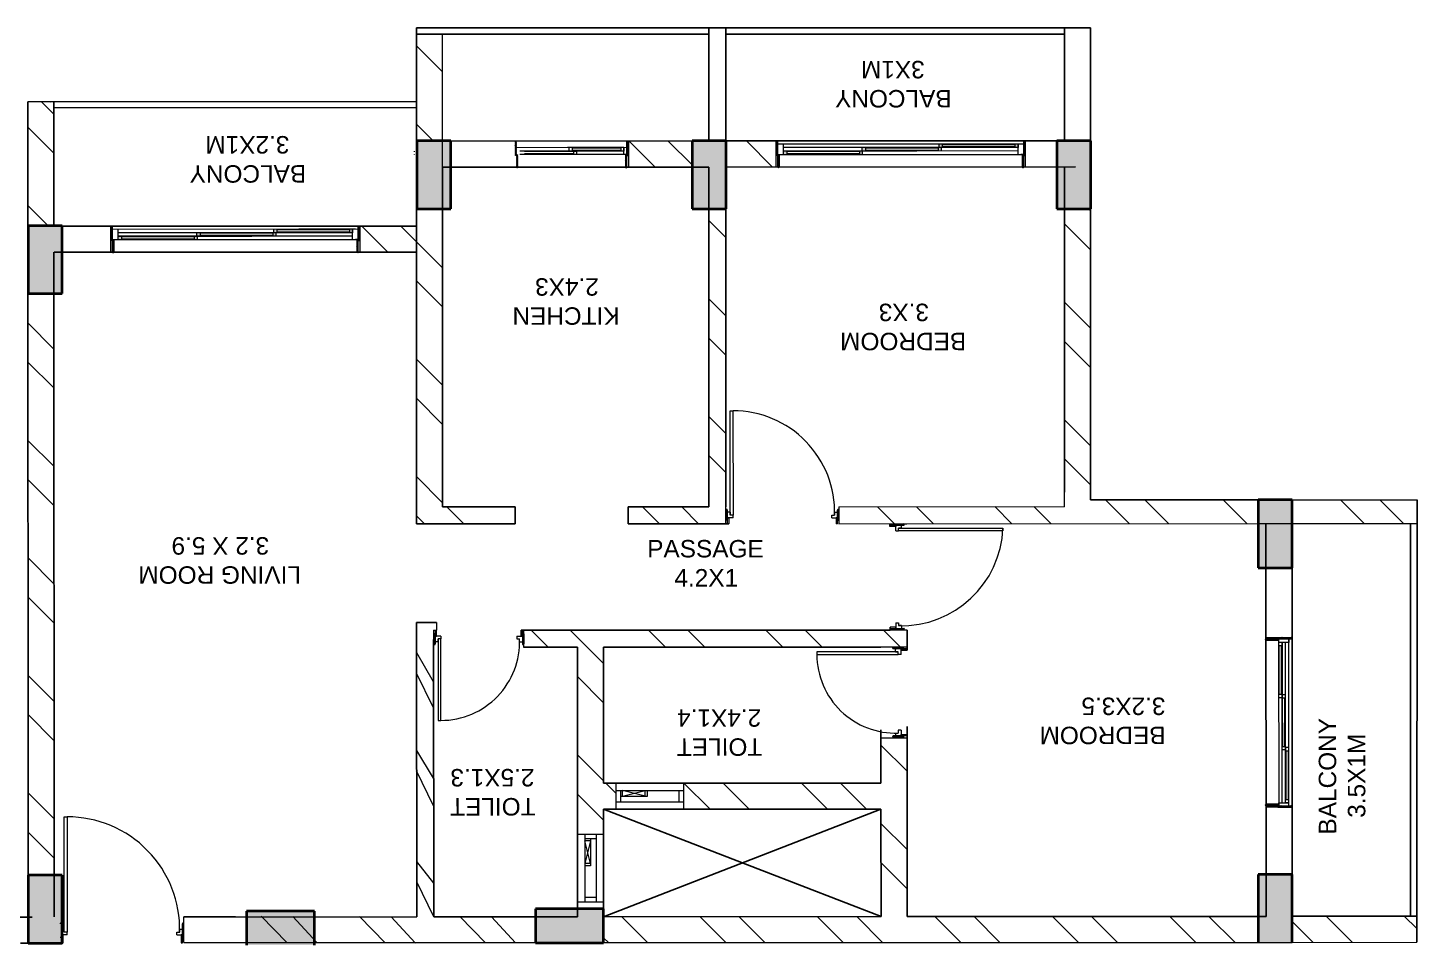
# Model space of a CAD drawing. Header units: metres. Extents: x 29392 to 32022, y 3934 to 33962.
# Drawn here: x 29455.12 to 29467.39, y 4136.68 to 4144.76 of the extents above; entities that cross this region are included whole.
import ezdxf

# ---------------------------------------------------------------- set-up
doc = ezdxf.new("R2010")
doc.units = ezdxf.units.M
doc.linetypes.add('DASHED2', pattern=[9.525, 6.35, -3.175])
doc.linetypes.add('HIDDEN2', pattern=[4.7625, 3.175, -1.5875])
for name, color, linetype, lineweight in [('COLUMN', 7, 'Continuous', 40), ('DOOR', 7, 'Continuous', 20), ('finiture', 7, 'Continuous', 20), ('text', 7, 'Continuous', 5)]:
    doc.layers.add(name, color=color, linetype=linetype, lineweight=lineweight)
doc.styles.add('Annotative', font='arial.ttf')

msp = doc.modelspace()

# ---------------------------------------------------------------- hatches: boundary and pattern name
h = msp.add_hatch()
h.set_pattern_fill('ANSI31', color=256, scale=0.002, angle=179.9774)
h.set_pattern_definition([(224.9774053, (29629.640883, 4261.388717), (0.00448835702, -0.0044918984), [])])
h.paths.add_polyline_path([(29459.492, 4139.318, 1), (29459.504, 4139.318), (29459.504, 4139.409), (29459.492, 4139.409)])
h.paths.add_polyline_path([(29459.48, 4139.387), (29459.492, 4139.387), (29459.492, 4139.409), (29459.492, 4139.439), (29459.48, 4139.439)])
h.paths.add_polyline_path([(29458.711, 4139.318, 1), (29458.723, 4139.318), (29458.723, 4139.409), (29458.711, 4139.409)])
h.paths.add_polyline_path([(29458.723, 4139.387), (29458.735, 4139.387), (29458.735, 4139.439), (29458.723, 4139.439)])
h = msp.add_hatch()
h.set_pattern_fill('ANSI31', color=256, scale=0.002, angle=89.9774)
h.set_pattern_definition([(134.9774053, (29499.963196, 3981.717169), (-0.0044918984, -0.00448835702), [])])
h.paths.add_polyline_path([(29462.767, 4138.506, 1), (29462.767, 4138.494), (29462.858, 4138.494), (29462.858, 4138.506)])
h.paths.add_polyline_path([(29462.836, 4138.518), (29462.836, 4138.506), (29462.858, 4138.506), (29462.888, 4138.506), (29462.888, 4138.518)])
h.paths.add_polyline_path([(29462.767, 4139.287, 1), (29462.767, 4139.275), (29462.858, 4139.275), (29462.858, 4139.287)])
h.paths.add_polyline_path([(29462.836, 4139.275), (29462.836, 4139.263), (29462.888, 4139.263), (29462.888, 4139.275)])
at = {"layer": 'COLUMN'}
h = msp.add_hatch(color=256, dxfattribs=at)
h.dxf.hatch_style = 1
h.paths.add_polyline_path([(29458.56, 4143.162), (29458.86, 4143.162), (29458.86, 4143.762), (29458.56, 4143.762)])
h = msp.add_hatch(color=256, dxfattribs=at)
h.dxf.hatch_style = 1
h.paths.add_polyline_path([(29460.99, 4143.162), (29461.29, 4143.162), (29461.29, 4143.762), (29460.99, 4143.762)])
h = msp.add_hatch(color=256, dxfattribs=at)
h.dxf.hatch_style = 1
h.paths.add_polyline_path([(29464.211, 4143.161), (29464.511, 4143.161), (29464.511, 4143.761), (29464.211, 4143.761)])
h = msp.add_hatch(color=256, dxfattribs=at)
h.dxf.hatch_style = 1
h.paths.add_polyline_path([(29455.128, 4142.412), (29455.428, 4142.412), (29455.428, 4143.012), (29455.128, 4143.012)])
h = msp.add_hatch(color=256, dxfattribs=at)
h.dxf.hatch_style = 1
h.paths.add_polyline_path([(29465.989, 4139.99), (29466.289, 4139.99), (29466.289, 4140.59), (29465.989, 4140.59)])
h = msp.add_hatch(color=256, dxfattribs=at)
h.dxf.hatch_style = 1
h.paths.add_polyline_path([(29455.128, 4136.677), (29455.428, 4136.677), (29455.428, 4137.277), (29455.128, 4137.277)])
h = msp.add_hatch(color=256, dxfattribs=at)
h.dxf.hatch_style = 1
h.paths.add_polyline_path([(29465.989, 4136.682), (29466.289, 4136.682), (29466.289, 4137.282), (29465.989, 4137.282)])
h = msp.add_hatch(color=256, dxfattribs=at)
h.dxf.hatch_style = 1
h.paths.add_polyline_path([(29457.056, 4136.659), (29457.056, 4136.959), (29457.656, 4136.959), (29457.656, 4136.659)])
h = msp.add_hatch(color=256, dxfattribs=at)
h.dxf.hatch_style = 1
h.paths.add_polyline_path([(29460.209, 4136.679), (29460.209, 4136.979), (29459.609, 4136.979), (29459.609, 4136.679)])
at = {"layer": 'DOOR'}
h = msp.add_hatch(dxfattribs=at)
h.set_pattern_fill('ANSI31', color=256, scale=0.001, angle=-0.0226)
h.set_pattern_definition([(44.9774053, (29271.102525, 4111.1349885), (-0.00224417851, 0.0022459492), [])])
h.paths.add_polyline_path([(29460.414, 4143.752, -1), (29460.426, 4143.752), (29460.426, 4143.632), (29460.414, 4143.632)])
h.paths.add_polyline_path([(29460.402, 4143.641), (29460.414, 4143.641), (29460.414, 4143.53, -1), (29460.402, 4143.53)])
h.paths.add_polyline_path([(29459.428, 4143.752, -1), (29459.44, 4143.752), (29459.44, 4143.631), (29459.428, 4143.631)])
h.paths.add_polyline_path([(29459.44, 4143.64), (29459.452, 4143.64), (29459.452, 4143.529, -1), (29459.44, 4143.529)])
h = msp.add_hatch(dxfattribs=at)
h.set_pattern_fill('ANSI31', color=256, scale=0.001, angle=-0.0226)
h.set_pattern_definition([(44.9774053, (29254.4009252, 4111.1715748), (-0.00224417851, 0.0022459492), [])])
h.paths.add_polyline_path([(29463.918, 4143.754, -1), (29463.93, 4143.754), (29463.93, 4143.633), (29463.918, 4143.633)])
h.paths.add_polyline_path([(29463.906, 4143.642), (29463.918, 4143.642), (29463.918, 4143.531, -1), (29463.906, 4143.531)])
h.paths.add_polyline_path([(29461.734, 4143.753, -1), (29461.746, 4143.753), (29461.746, 4143.632), (29461.734, 4143.632)])
h.paths.add_polyline_path([(29461.746, 4143.641), (29461.758, 4143.641), (29461.758, 4143.53, -1), (29461.746, 4143.53)])
h = msp.add_hatch(color=256, dxfattribs=at)
h.dxf.hatch_style = 1
h.paths.add_polyline_path([(29461.796, 4143.671), (29461.836, 4143.671), (29461.836, 4143.666), (29461.827, 4143.666), (29461.827, 4143.646), (29461.836, 4143.646), (29461.836, 4143.641), (29461.796, 4143.641)])
h.paths.add_polyline_path([(29462.469, 4143.667), (29462.456, 4143.667), (29462.456, 4143.672), (29462.496, 4143.672), (29462.496, 4143.642), (29462.456, 4143.642), (29462.456, 4143.647), (29462.469, 4143.647)])
h.paths.add_polyline_path([(29462.49, 4143.702), (29462.53, 4143.702), (29462.53, 4143.697), (29462.521, 4143.697), (29462.521, 4143.677), (29462.53, 4143.677), (29462.53, 4143.672), (29462.49, 4143.672)])
h.paths.add_polyline_path([(29463.163, 4143.697), (29463.15, 4143.697), (29463.15, 4143.702), (29463.19, 4143.702), (29463.19, 4143.672), (29463.15, 4143.672), (29463.15, 4143.677), (29463.163, 4143.677)])
h.paths.add_polyline_path([(29463.168, 4143.732), (29463.208, 4143.732), (29463.208, 4143.727), (29463.199, 4143.727), (29463.199, 4143.707), (29463.208, 4143.707), (29463.208, 4143.702), (29463.168, 4143.702)])
h.paths.add_polyline_path([(29463.841, 4143.727), (29463.828, 4143.727), (29463.828, 4143.732), (29463.868, 4143.732), (29463.868, 4143.702), (29463.828, 4143.702), (29463.828, 4143.707), (29463.841, 4143.707)])
h = msp.add_hatch(dxfattribs=at)
h.set_pattern_fill('ANSI31', color=256, scale=0.001, angle=-0.0226)
h.set_pattern_definition([(44.9774053, (29260.275629, 4108.4792582), (-0.00224417851, 0.0022459492), [])])
h.paths.add_polyline_path([(29458.043, 4143.001, -1), (29458.055, 4143.001), (29458.055, 4142.881), (29458.043, 4142.881)])
h.paths.add_polyline_path([(29458.031, 4142.89), (29458.043, 4142.89), (29458.043, 4142.779, -1), (29458.031, 4142.779)])
h.paths.add_polyline_path([(29455.86, 4143, -1), (29455.872, 4143), (29455.872, 4142.88), (29455.86, 4142.88)])
h.paths.add_polyline_path([(29455.872, 4142.889), (29455.884, 4142.889), (29455.884, 4142.778, -1), (29455.872, 4142.778)])
h = msp.add_hatch(color=256, dxfattribs=at)
h.dxf.hatch_style = 1
h.paths.add_polyline_path([(29455.922, 4142.919), (29455.962, 4142.919), (29455.962, 4142.914), (29455.953, 4142.914), (29455.953, 4142.894), (29455.962, 4142.894), (29455.962, 4142.889), (29455.922, 4142.889)])
h.paths.add_polyline_path([(29456.594, 4142.914), (29456.582, 4142.914), (29456.582, 4142.919), (29456.622, 4142.919), (29456.622, 4142.889), (29456.582, 4142.889), (29456.582, 4142.894), (29456.594, 4142.894)])
h.paths.add_polyline_path([(29456.615, 4142.949), (29456.655, 4142.949), (29456.655, 4142.944), (29456.646, 4142.944), (29456.646, 4142.924), (29456.655, 4142.924), (29456.655, 4142.919), (29456.615, 4142.919)])
h.paths.add_polyline_path([(29457.288, 4142.945), (29457.275, 4142.945), (29457.275, 4142.95), (29457.315, 4142.95), (29457.315, 4142.92), (29457.275, 4142.92), (29457.275, 4142.925), (29457.288, 4142.925)])
h.paths.add_polyline_path([(29457.293, 4142.98), (29457.333, 4142.98), (29457.333, 4142.975), (29457.324, 4142.975), (29457.324, 4142.955), (29457.333, 4142.955), (29457.333, 4142.95), (29457.293, 4142.95)])
h.paths.add_polyline_path([(29457.966, 4142.975), (29457.953, 4142.975), (29457.953, 4142.98), (29457.993, 4142.98), (29457.993, 4142.95), (29457.953, 4142.95), (29457.953, 4142.955), (29457.966, 4142.955)])
h = msp.add_hatch(dxfattribs=at)
h.set_pattern_fill('ANSI31', color=256, scale=0.001, angle=-90.0226)
h.set_pattern_definition([(314.9774053, (29421.447124, 4345.9830735), (0.0022459492, 0.00224417851), [])])
h.paths.add_polyline_path([(29466.281, 4137.89, -1), (29466.281, 4137.878), (29466.161, 4137.878), (29466.161, 4137.89)])
h.paths.add_polyline_path([(29466.17, 4137.902), (29466.17, 4137.89), (29466.058, 4137.89, -1), (29466.058, 4137.902)])
h.paths.add_polyline_path([(29466.281, 4139.374, -1), (29466.281, 4139.362), (29466.16, 4139.362), (29466.16, 4139.374)])
h.paths.add_polyline_path([(29466.169, 4139.362), (29466.169, 4139.35), (29466.058, 4139.35, -1), (29466.058, 4139.362)])
at = {"layer": 'text'}
h = msp.add_hatch(dxfattribs=at)
h.set_pattern_fill('ANSI32', color=256, scale=0.077, angle=-90)
h.set_pattern_definition([(315, (25722.7268, 33379.7808), (0.518609791, 0.518609791), []), (315, (25722.7268, 33379.435), (0.518609791, 0.518609791), [])])
h.paths.add_polyline_path([(29455.126, 4142.412), (29455.128, 4137.277), (29455.358, 4137.277), (29455.356, 4142.412)])
h.paths.add_polyline_path([(29462.287, 4140.53), (29462.287, 4140.38), (29465.989, 4140.381), (29465.989, 4140.59), (29464.509, 4140.59), (29464.508, 4143.161), (29464.278, 4143.161), (29464.279, 4140.66), (29464.279, 4140.531)])
h.paths.add_polyline_path([(29461.137, 4143.162), (29461.137, 4140.53), (29460.427, 4140.529), (29460.427, 4140.379), (29461.287, 4140.38), (29461.287, 4140.53), (29461.287, 4143.162)])
h.paths.add_polyline_path([(29460.428, 4143.759), (29460.428, 4143.529), (29460.99, 4143.53), (29460.99, 4143.76)])
h.paths.add_polyline_path([(29461.29, 4143.76), (29461.29, 4143.53), (29461.732, 4143.53), (29461.732, 4143.76)])
h.paths.add_polyline_path([(29458.557, 4143.162), (29458.557, 4140.379), (29459.427, 4140.379), (29459.427, 4140.529), (29458.788, 4140.529), (29458.787, 4143.162)])
h.paths.add_polyline_path([(29458.057, 4143.008), (29458.057, 4142.778), (29458.557, 4142.779), (29458.557, 4143.009)])
h.paths.add_polyline_path([(29466.289, 4140.59), (29466.289, 4140.381), (29467.392, 4140.381), (29467.393, 4140.59)])
h.paths.add_polyline_path([(29466.289, 4136.915), (29466.289, 4136.682), (29467.389, 4136.685), (29467.389, 4136.915)])
h.paths.add_polyline_path([(29462.889, 4136.91), (29462.888, 4138.49), (29462.658, 4138.49), (29462.658, 4138.09), (29460.917, 4138.089), (29460.917, 4137.859), (29462.658, 4137.86), (29462.659, 4136.91), (29460.209, 4136.909), (29460.209, 4136.679), (29465.989, 4136.681), (29465.989, 4136.911)])
h.paths.add_polyline_path([(29459.508, 4139.439), (29459.508, 4139.289), (29459.978, 4139.289), (29459.978, 4137.639), (29460.208, 4137.639), (29460.208, 4137.859), (29460.317, 4137.859), (29460.317, 4138.089), (29460.208, 4138.089), (29460.208, 4139.289), (29462.658, 4139.29), (29462.888, 4139.29), (29462.888, 4139.44), (29462.738, 4139.44)])
h.paths.add_polyline_path([(29455.126, 4144.107), (29455.126, 4143.012), (29455.356, 4143.012), (29455.356, 4144.107), (29455.326, 4144.107)])
h.paths.add_polyline_path([(29458.557, 4144.702), (29458.557, 4143.762), (29458.787, 4143.762), (29458.787, 4144.702)])

# ---------------------------------------------------------------- linework, layer by layer
for p, q in [((29464.507, 4144.76), (29458.557, 4144.759)), ((29458.557, 4140.379), (29458.557, 4144.759)), ((29458.557, 4144.702), (29461.137, 4144.703)), ((29461.137, 4144.76), (29461.137, 4143.76)), ((29461.287, 4144.76), (29461.287, 4143.76)), ((29464.277, 4144.703), (29461.287, 4144.702)), ((29464.278, 4143.76), (29464.277, 4144.76)), ((29464.509, 4140.59), (29464.507, 4144.76)), ((29455.126, 4144.107), (29458.557, 4144.109)), ((29455.129, 4136.677), (29455.126, 4144.107)), ((29455.326, 4144.107), (29458.557, 4144.109)), ((29455.356, 4143.007), (29455.356, 4144.107)), ((29455.356, 4144.053), (29458.562, 4144.055)), ((29458.787, 4143.759), (29461.137, 4143.76)), ((29464.377, 4143.761), (29461.287, 4143.76)), ((29458.787, 4143.529), (29461.137, 4143.53)), ((29458.788, 4140.529), (29458.787, 4143.529)), ((29461.137, 4143.53), (29461.137, 4140.53)), ((29464.377, 4143.531), (29461.287, 4143.53)), ((29461.287, 4143.53), (29461.287, 4140.53)), ((29464.279, 4140.66), (29464.278, 4143.53)), ((29455.357, 4143.007), (29458.557, 4143.009)), ((29455.359, 4136.907), (29455.356, 4142.777)), ((29455.357, 4142.777), (29458.557, 4142.779)), ((29459.427, 4140.529), (29458.787, 4140.529)), ((29459.427, 4140.529), (29459.427, 4140.379)), ((29461.137, 4140.53), (29460.427, 4140.529)), ((29460.427, 4140.529), (29460.427, 4140.379)), ((29460.427, 4140.529), (29460.427, 4140.379)), ((29466.289, 4140.59), (29464.509, 4140.59)), ((29466.289, 4136.682), (29466.289, 4140.59)), ((29467.389, 4136.685), (29467.393, 4140.59)), ((29458.557, 4140.379), (29459.427, 4140.379)), ((29460.427, 4140.379), (29461.314, 4140.38)), ((29462.737, 4140.38), (29462.737, 4140.354)), ((29466.059, 4136.912), (29466.057, 4140.382)), ((29467.332, 4136.915), (29467.332, 4140.381)), ((29458.735, 4139.509), (29458.558, 4139.509)), ((29458.559, 4136.909), (29458.558, 4139.509)), ((29462.738, 4139.44), (29459.48, 4139.439)), ((29462.738, 4139.467), (29462.738, 4139.44)), ((29462.888, 4139.44), (29462.888, 4139.263)), ((29458.709, 4136.909), (29458.708, 4139.359)), ((29459.978, 4139.289), (29459.504, 4139.289)), ((29459.978, 4139.289), (29459.979, 4136.909)), ((29462.658, 4139.29), (29460.208, 4139.289)), ((29460.208, 4139.289), (29460.208, 4138.089)), ((29462.888, 4139.263), (29462.888, 4139.29)), ((29462.658, 4138.56), (29462.658, 4138.09)), ((29462.888, 4138.588), (29462.889, 4136.91)), ((29460.208, 4138.089), (29462.658, 4138.09)), ((29460.208, 4137.859), (29462.658, 4137.86)), ((29460.208, 4137.859), (29460.209, 4136.909)), ((29460.208, 4137.859), (29462.659, 4136.91)), ((29462.658, 4137.86), (29460.209, 4136.909)), ((29462.658, 4137.86), (29462.659, 4136.91)), ((29455.023, 4136.906), (29455.165, 4136.906)), ((29456.96, 4136.908), (29456.503, 4136.908)), ((29459.979, 4136.909), (29458.709, 4136.909)), ((29462.659, 4136.91), (29460.209, 4136.909)), ((29462.889, 4136.91), (29466.059, 4136.912)), ((29466.289, 4136.915), (29467.389, 4136.915)), ((29455.061, 4136.676), (29455.434, 4136.676)), ((29455.351, 4136.676), (29455.061, 4136.676)), ((29456.503, 4136.682), (29458.546, 4136.679)), ((29458.546, 4136.679), (29466.289, 4136.682))]:
    msp.add_line(p, q)
at = {"layer": 'COLUMN'}
for p, q in [((29458.86, 4143.762), (29458.56, 4143.762)), ((29458.56, 4143.762), (29458.56, 4143.162)), ((29458.86, 4143.162), (29458.86, 4143.762)), ((29461.29, 4143.762), (29460.99, 4143.762)), ((29460.99, 4143.762), (29460.99, 4143.162)), ((29461.29, 4143.162), (29461.29, 4143.762)), ((29464.511, 4143.761), (29464.211, 4143.761)), ((29464.211, 4143.761), (29464.211, 4143.161)), ((29464.511, 4143.161), (29464.511, 4143.761)), ((29458.56, 4143.162), (29458.86, 4143.162)), ((29460.99, 4143.162), (29461.29, 4143.162)), ((29464.211, 4143.161), (29464.511, 4143.161)), ((29455.428, 4143.012), (29455.128, 4143.012)), ((29455.128, 4143.012), (29455.128, 4142.412)), ((29455.428, 4142.412), (29455.428, 4143.012)), ((29455.128, 4142.412), (29455.428, 4142.412)), ((29466.289, 4140.59), (29465.989, 4140.59)), ((29465.989, 4140.59), (29465.989, 4139.99)), ((29466.289, 4139.99), (29466.289, 4140.59)), ((29465.989, 4139.99), (29466.289, 4139.99)), ((29455.428, 4137.277), (29455.128, 4137.277)), ((29455.128, 4137.277), (29455.128, 4136.677)), ((29455.428, 4136.677), (29455.428, 4137.277)), ((29466.289, 4137.282), (29465.989, 4137.282)), ((29465.989, 4137.282), (29465.989, 4136.682)), ((29466.289, 4136.682), (29466.289, 4137.282)), ((29457.056, 4136.959), (29457.056, 4136.659)), ((29457.656, 4136.959), (29457.056, 4136.959)), ((29457.656, 4136.659), (29457.656, 4136.959)), ((29459.609, 4136.979), (29459.609, 4136.679)), ((29460.209, 4136.979), (29459.609, 4136.979)), ((29460.209, 4136.679), (29460.209, 4136.979)), ((29455.128, 4136.677), (29455.428, 4136.677)), ((29459.609, 4136.679), (29460.209, 4136.679))]:
    msp.add_line(p, q, dxfattribs=at)
at = {"layer": 'DOOR'}
for p, q in [((29460.414, 4143.701), (29459.44, 4143.7)), ((29460.389, 4143.701), (29459.889, 4143.701)), ((29459.901, 4143.701), (29459.901, 4143.671)), ((29459.941, 4143.696), (29459.941, 4143.701)), ((29460.389, 4143.701), (29460.339, 4143.701)), ((29460.349, 4143.696), (29460.349, 4143.701)), ((29460.389, 4143.641), (29460.389, 4143.701)), ((29460.389, 4143.701), (29460.389, 4143.671)), ((29460.414, 4143.53), (29460.414, 4143.752)), ((29460.414, 4143.641), (29460.414, 4143.731)), ((29460.426, 4143.632), (29460.426, 4143.752)), ((29460.428, 4143.759), (29460.428, 4143.529)), ((29461.732, 4143.53), (29461.732, 4143.76)), ((29461.734, 4143.632), (29461.734, 4143.753)), ((29461.746, 4143.53), (29461.746, 4143.753)), ((29461.746, 4143.654), (29461.746, 4143.744)), ((29463.918, 4143.732), (29461.746, 4143.731)), ((29461.796, 4143.641), (29461.796, 4143.731)), ((29463.868, 4143.702), (29461.796, 4143.701)), ((29462.49, 4143.702), (29462.49, 4143.672)), ((29462.521, 4143.697), (29462.521, 4143.677)), ((29463.163, 4143.697), (29462.521, 4143.697)), ((29462.53, 4143.697), (29462.53, 4143.702)), ((29463.393, 4143.702), (29462.893, 4143.702)), ((29463.15, 4143.697), (29463.15, 4143.702)), ((29463.163, 4143.697), (29463.163, 4143.677)), ((29463.168, 4143.732), (29463.168, 4143.702)), ((29463.19, 4143.702), (29463.19, 4143.672)), ((29463.841, 4143.727), (29463.199, 4143.727)), ((29463.199, 4143.727), (29463.199, 4143.707)), ((29463.841, 4143.707), (29463.199, 4143.707)), ((29463.208, 4143.727), (29463.208, 4143.732)), ((29463.208, 4143.702), (29463.208, 4143.707)), ((29463.893, 4143.732), (29463.393, 4143.732)), ((29463.868, 4143.732), (29463.818, 4143.732)), ((29463.828, 4143.727), (29463.828, 4143.732)), ((29463.828, 4143.702), (29463.828, 4143.707)), ((29463.868, 4143.702), (29463.828, 4143.702)), ((29463.841, 4143.727), (29463.841, 4143.707)), ((29463.868, 4143.702), (29463.848, 4143.702)), ((29463.868, 4143.642), (29463.868, 4143.732)), ((29463.868, 4143.732), (29463.868, 4143.702)), ((29463.918, 4143.531), (29463.918, 4143.754)), ((29463.918, 4143.642), (29463.918, 4143.732)), ((29463.93, 4143.633), (29463.93, 4143.754)), ((29463.932, 4143.761), (29463.932, 4143.531)), ((29458.54, 4143.665), (29458.54, 4143.67)), ((29458.54, 4143.64), (29458.54, 4143.645)), ((29460.389, 4143.671), (29459.47, 4143.67)), ((29459.889, 4143.671), (29459.47, 4143.67)), ((29460.414, 4143.641), (29459.47, 4143.64)), ((29459.942, 4143.666), (29459.512, 4143.666)), ((29459.942, 4143.646), (29459.512, 4143.646)), ((29459.901, 4143.671), (29459.941, 4143.671)), ((29459.929, 4143.666), (29459.929, 4143.671)), ((29459.929, 4143.641), (29459.929, 4143.646)), ((29459.969, 4143.641), (29459.929, 4143.641)), ((29460.362, 4143.696), (29459.932, 4143.696)), ((29459.932, 4143.696), (29459.932, 4143.676)), ((29460.362, 4143.676), (29459.932, 4143.676)), ((29459.941, 4143.671), (29459.941, 4143.676)), ((29459.942, 4143.666), (29459.942, 4143.646)), ((29459.948, 4143.671), (29459.968, 4143.671)), ((29459.969, 4143.671), (29459.969, 4143.641)), ((29460.349, 4143.671), (29460.349, 4143.676)), ((29460.389, 4143.671), (29460.349, 4143.671)), ((29460.362, 4143.696), (29460.362, 4143.676)), ((29460.389, 4143.671), (29460.369, 4143.671)), ((29460.402, 4143.641), (29460.402, 4143.53)), ((29460.414, 4143.632), (29460.426, 4143.632)), ((29461.746, 4143.632), (29461.734, 4143.632)), ((29461.746, 4143.641), (29463.918, 4143.642)), ((29461.746, 4143.641), (29461.771, 4143.641)), ((29461.746, 4143.641), (29461.796, 4143.641)), ((29461.758, 4143.641), (29461.758, 4143.53)), ((29463.868, 4143.672), (29461.796, 4143.671)), ((29461.796, 4143.671), (29462.976, 4143.672)), ((29461.796, 4143.641), (29461.836, 4143.641)), ((29462.469, 4143.667), (29461.827, 4143.666)), ((29461.827, 4143.666), (29461.827, 4143.646)), ((29462.469, 4143.647), (29461.827, 4143.646)), ((29461.836, 4143.666), (29461.836, 4143.671)), ((29461.836, 4143.641), (29461.836, 4143.646)), ((29462.456, 4143.667), (29462.456, 4143.672)), ((29462.456, 4143.642), (29462.456, 4143.647)), ((29462.456, 4143.642), (29462.496, 4143.642)), ((29462.469, 4143.667), (29462.469, 4143.647)), ((29462.476, 4143.642), (29462.516, 4143.642)), ((29462.496, 4143.642), (29462.496, 4143.672)), ((29463.163, 4143.677), (29462.521, 4143.677)), ((29462.53, 4143.672), (29462.53, 4143.677)), ((29463.15, 4143.672), (29463.15, 4143.677)), ((29463.918, 4143.642), (29463.893, 4143.642)), ((29463.906, 4143.642), (29463.906, 4143.531)), ((29463.918, 4143.633), (29463.93, 4143.633)), ((29455.857, 4142.777), (29455.857, 4143.007)), ((29455.86, 4142.88), (29455.86, 4143)), ((29455.872, 4142.778), (29455.872, 4143)), ((29455.872, 4142.902), (29455.872, 4142.992)), ((29458.043, 4142.98), (29455.872, 4142.979)), ((29455.922, 4142.889), (29455.922, 4142.979)), ((29457.293, 4142.98), (29457.293, 4142.95)), ((29457.966, 4142.975), (29457.324, 4142.975)), ((29457.324, 4142.975), (29457.324, 4142.955)), ((29457.333, 4142.975), (29457.333, 4142.98)), ((29458.018, 4142.98), (29457.518, 4142.98)), ((29457.993, 4142.98), (29457.943, 4142.98)), ((29457.953, 4142.975), (29457.953, 4142.98)), ((29457.966, 4142.975), (29457.966, 4142.955)), ((29457.993, 4142.89), (29457.993, 4142.98)), ((29457.993, 4142.98), (29457.993, 4142.95)), ((29458.043, 4142.779), (29458.043, 4143.001)), ((29458.043, 4142.89), (29458.043, 4142.98)), ((29458.055, 4142.881), (29458.055, 4143.001)), ((29458.057, 4143.008), (29458.057, 4142.778)), ((29455.872, 4142.88), (29455.86, 4142.88)), ((29455.872, 4142.889), (29458.043, 4142.89)), ((29455.872, 4142.889), (29455.897, 4142.889)), ((29455.872, 4142.889), (29455.922, 4142.889)), ((29455.884, 4142.889), (29455.884, 4142.778)), ((29457.993, 4142.95), (29455.922, 4142.949)), ((29457.993, 4142.92), (29455.922, 4142.919)), ((29455.922, 4142.919), (29457.102, 4142.92)), ((29455.922, 4142.889), (29455.962, 4142.889)), ((29456.594, 4142.914), (29455.953, 4142.914)), ((29455.953, 4142.914), (29455.953, 4142.894)), ((29456.594, 4142.894), (29455.953, 4142.894)), ((29455.962, 4142.914), (29455.962, 4142.919)), ((29455.962, 4142.889), (29455.962, 4142.894)), ((29456.582, 4142.914), (29456.582, 4142.919)), ((29456.582, 4142.889), (29456.582, 4142.894)), ((29456.582, 4142.889), (29456.622, 4142.889)), ((29456.594, 4142.914), (29456.594, 4142.894)), ((29456.602, 4142.889), (29456.642, 4142.889)), ((29456.615, 4142.949), (29456.615, 4142.919)), ((29456.622, 4142.889), (29456.622, 4142.919)), ((29457.288, 4142.945), (29456.646, 4142.944)), ((29456.646, 4142.944), (29456.646, 4142.924)), ((29457.288, 4142.925), (29456.646, 4142.924)), ((29456.655, 4142.944), (29456.655, 4142.949)), ((29456.655, 4142.919), (29456.655, 4142.924)), ((29457.518, 4142.95), (29457.018, 4142.95)), ((29457.275, 4142.945), (29457.275, 4142.95)), ((29457.275, 4142.92), (29457.275, 4142.925)), ((29457.288, 4142.945), (29457.288, 4142.925)), ((29457.315, 4142.95), (29457.315, 4142.92)), ((29457.966, 4142.955), (29457.324, 4142.955)), ((29457.333, 4142.95), (29457.333, 4142.955)), ((29457.953, 4142.95), (29457.953, 4142.955)), ((29457.993, 4142.95), (29457.953, 4142.95)), ((29457.993, 4142.95), (29457.973, 4142.95)), ((29458.043, 4142.89), (29458.018, 4142.89)), ((29458.031, 4142.89), (29458.031, 4142.779)), ((29458.043, 4142.881), (29458.055, 4142.881)), ((29461.326, 4141.377), (29461.351, 4141.377)), ((29461.327, 4140.456), (29461.326, 4141.377)), ((29461.351, 4141.377), (29461.352, 4140.456)), ((29461.287, 4140.38), (29461.287, 4140.53)), ((29462.287, 4140.53), (29462.287, 4140.38)), ((29461.29, 4140.41), (29461.29, 4140.501)), ((29461.302, 4140.41), (29461.29, 4140.41)), ((29461.302, 4140.38), (29461.302, 4140.501)), ((29461.327, 4140.481), (29461.302, 4140.481)), ((29461.352, 4140.432), (29461.302, 4140.431)), ((29461.302, 4140.431), (29461.314, 4140.431)), ((29461.314, 4140.431), (29461.314, 4140.38)), ((29461.327, 4140.481), (29461.327, 4140.456)), ((29461.352, 4140.456), (29461.327, 4140.456)), ((29461.352, 4140.432), (29461.352, 4140.456)), ((29462.223, 4140.432), (29462.223, 4140.457)), ((29462.223, 4140.457), (29462.248, 4140.457)), ((29462.223, 4140.432), (29462.273, 4140.432)), ((29462.248, 4140.482), (29462.273, 4140.482)), ((29462.248, 4140.482), (29462.248, 4140.457)), ((29462.273, 4140.432), (29462.261, 4140.432)), ((29462.261, 4140.432), (29462.261, 4140.38)), ((29462.273, 4140.38), (29462.273, 4140.501)), ((29462.273, 4140.41), (29462.285, 4140.41)), ((29462.285, 4140.41), (29462.285, 4140.501)), ((29461.302, 4140.38), (29461.314, 4140.38)), ((29462.273, 4140.38), (29462.261, 4140.38)), ((29462.737, 4140.38), (29462.887, 4140.38)), ((29462.737, 4140.366), (29462.858, 4140.366)), ((29462.737, 4140.366), (29462.737, 4140.354)), ((29462.789, 4140.354), (29462.737, 4140.354)), ((29462.767, 4140.378), (29462.858, 4140.378)), ((29462.767, 4140.366), (29462.767, 4140.378)), ((29462.789, 4140.316), (29462.789, 4140.366)), ((29462.789, 4140.366), (29462.789, 4140.354)), ((29462.789, 4140.316), (29462.814, 4140.316)), ((29462.814, 4140.316), (29462.814, 4140.341)), ((29462.839, 4140.341), (29462.814, 4140.341)), ((29462.814, 4140.341), (29463.735, 4140.341)), ((29463.735, 4140.316), (29462.814, 4140.316)), ((29462.839, 4140.341), (29462.839, 4140.366)), ((29463.735, 4140.341), (29463.735, 4140.316)), ((29458.708, 4139.439), (29458.708, 4139.289)), ((29458.711, 4139.409), (29458.711, 4139.318)), ((29458.723, 4139.409), (29458.711, 4139.409)), ((29458.723, 4139.439), (29458.723, 4139.318)), ((29458.723, 4139.439), (29458.735, 4139.439)), ((29458.735, 4139.387), (29458.735, 4139.439)), ((29459.48, 4139.387), (29459.48, 4139.439)), ((29459.492, 4139.439), (29459.48, 4139.439)), ((29459.492, 4139.439), (29459.492, 4139.318)), ((29459.492, 4139.409), (29459.504, 4139.409)), ((29459.504, 4139.288), (29459.504, 4139.439)), ((29459.504, 4139.409), (29459.504, 4139.318)), ((29462.789, 4139.467), (29462.738, 4139.467)), ((29462.738, 4139.455), (29462.738, 4139.467)), ((29462.738, 4139.455), (29462.859, 4139.455)), ((29462.888, 4139.44), (29462.738, 4139.44)), ((29462.768, 4139.455), (29462.768, 4139.443)), ((29462.768, 4139.443), (29462.859, 4139.443)), ((29462.789, 4139.505), (29462.789, 4139.455)), ((29462.789, 4139.505), (29462.814, 4139.505)), ((29462.789, 4139.455), (29462.789, 4139.467)), ((29462.814, 4139.505), (29462.814, 4139.48)), ((29462.839, 4139.48), (29462.814, 4139.48)), ((29462.839, 4139.48), (29462.839, 4139.455)), ((29458.773, 4139.387), (29458.723, 4139.387)), ((29458.723, 4139.387), (29458.735, 4139.387)), ((29458.748, 4139.337), (29458.723, 4139.337)), ((29458.773, 4139.362), (29458.748, 4139.362)), ((29458.748, 4139.337), (29458.748, 4139.362)), ((29458.748, 4139.362), (29458.748, 4138.643)), ((29458.773, 4139.387), (29458.773, 4139.362)), ((29458.773, 4138.643), (29458.773, 4139.362)), ((29459.442, 4139.387), (29459.492, 4139.387)), ((29459.442, 4139.387), (29459.442, 4139.362)), ((29459.442, 4139.362), (29459.467, 4139.362)), ((29459.467, 4139.337), (29459.467, 4139.362)), ((29459.467, 4139.337), (29459.492, 4139.337)), ((29459.492, 4139.387), (29459.48, 4139.387)), ((29462.888, 4139.29), (29462.658, 4139.29)), ((29462.858, 4139.287), (29462.767, 4139.287)), ((29462.858, 4139.275), (29462.858, 4139.287)), ((29466.058, 4139.376), (29466.288, 4139.376)), ((29466.058, 4139.362), (29466.281, 4139.362)), ((29466.169, 4139.35), (29466.058, 4139.35)), ((29466.16, 4139.374), (29466.281, 4139.374)), ((29466.16, 4139.362), (29466.16, 4139.374)), ((29466.169, 4139.362), (29466.17, 4137.89)), ((29466.259, 4139.332), (29466.169, 4139.332)), ((29466.169, 4139.332), (29466.169, 4139.292)), ((29466.169, 4139.292), (29466.174, 4139.292)), ((29466.174, 4138.871), (29466.174, 4139.301)), ((29466.194, 4139.301), (29466.174, 4139.301)), ((29466.182, 4139.362), (29466.272, 4139.362)), ((29466.194, 4138.871), (29466.194, 4139.301)), ((29466.194, 4139.292), (29466.199, 4139.292)), ((29466.2, 4137.915), (29466.199, 4139.332)), ((29466.199, 4139.332), (29466.199, 4138.832)), ((29466.23, 4137.915), (29466.229, 4139.332)), ((29466.26, 4137.89), (29466.259, 4139.362)), ((29466.259, 4139.362), (29466.259, 4139.332)), ((29462.811, 4139.25), (29462.092, 4139.249)), ((29462.092, 4139.249), (29462.092, 4139.224)), ((29462.092, 4139.224), (29462.811, 4139.225)), ((29462.888, 4139.275), (29462.767, 4139.275)), ((29462.786, 4139.25), (29462.786, 4139.275)), ((29462.786, 4139.25), (29462.811, 4139.25)), ((29462.811, 4139.225), (29462.811, 4139.25)), ((29462.836, 4139.225), (29462.811, 4139.225)), ((29462.836, 4139.225), (29462.836, 4139.275)), ((29462.836, 4139.275), (29462.836, 4139.263)), ((29462.836, 4139.263), (29462.888, 4139.263)), ((29462.888, 4139.275), (29462.888, 4139.263)), ((29466.23, 4138.415), (29466.229, 4138.915)), ((29466.169, 4138.884), (29466.174, 4138.884)), ((29466.169, 4138.884), (29466.169, 4138.844)), ((29466.169, 4138.844), (29466.199, 4138.844)), ((29466.194, 4138.871), (29466.174, 4138.871)), ((29466.194, 4138.884), (29466.199, 4138.884)), ((29466.229, 4138.87), (29466.199, 4138.87)), ((29466.199, 4138.83), (29466.204, 4138.83)), ((29466.205, 4138.41), (29466.204, 4138.839)), ((29466.224, 4138.839), (29466.204, 4138.839)), ((29466.225, 4138.41), (29466.224, 4138.839)), ((29466.224, 4138.83), (29466.229, 4138.83)), ((29458.748, 4138.643), (29458.773, 4138.643)), ((29462.836, 4138.556), (29462.811, 4138.556)), ((29462.811, 4138.556), (29462.811, 4138.531)), ((29462.836, 4138.556), (29462.836, 4138.506)), ((29462.658, 4138.49), (29462.888, 4138.49)), ((29462.888, 4138.506), (29462.767, 4138.506)), ((29462.858, 4138.494), (29462.767, 4138.494)), ((29462.786, 4138.531), (29462.786, 4138.506)), ((29462.786, 4138.531), (29462.811, 4138.531)), ((29462.836, 4138.506), (29462.836, 4138.518)), ((29462.836, 4138.518), (29462.888, 4138.518)), ((29462.858, 4138.506), (29462.858, 4138.494)), ((29462.888, 4138.506), (29462.888, 4138.518)), ((29466.2, 4138.383), (29466.2, 4138.423)), ((29466.2, 4138.423), (29466.205, 4138.423)), ((29466.225, 4138.423), (29466.23, 4138.423)), ((29466.23, 4138.383), (29466.2, 4138.383)), ((29466.225, 4138.41), (29466.205, 4138.41)), ((29466.26, 4138.403), (29466.23, 4138.403)), ((29466.23, 4138.403), (29466.23, 4138.383)), ((29466.23, 4138.403), (29466.23, 4138.363)), ((29466.23, 4138.363), (29466.235, 4138.363)), ((29466.235, 4137.942), (29466.235, 4138.372)), ((29466.255, 4138.372), (29466.235, 4138.372)), ((29466.255, 4137.942), (29466.255, 4138.372)), ((29466.255, 4138.363), (29466.26, 4138.363)), ((29466.26, 4137.915), (29466.26, 4138.415)), ((29460.317, 4138.089), (29460.317, 4137.859)), ((29460.917, 4137.859), (29460.917, 4138.089)), ((29460.317, 4138.024), (29460.917, 4138.024)), ((29460.357, 4138.024), (29460.357, 4137.924)), ((29460.357, 4137.974), (29460.377, 4137.974)), ((29460.377, 4137.974), (29460.377, 4138.024)), ((29460.377, 4137.974), (29460.577, 4137.974)), ((29460.577, 4137.974), (29460.577, 4138.024)), ((29460.577, 4137.974), (29460.597, 4137.974)), ((29460.597, 4137.974), (29460.597, 4138.024)), ((29460.877, 4137.924), (29460.877, 4138.024)), ((29466.23, 4137.915), (29466.23, 4137.955)), ((29466.23, 4137.955), (29466.235, 4137.955)), ((29466.23, 4137.915), (29466.23, 4137.935)), ((29466.255, 4137.942), (29466.235, 4137.942)), ((29466.255, 4137.955), (29466.26, 4137.955)), ((29466.26, 4137.915), (29466.26, 4137.965)), ((29460.317, 4137.924), (29460.917, 4137.924)), ((29466.17, 4137.902), (29466.058, 4137.902)), ((29466.058, 4137.89), (29466.281, 4137.89)), ((29466.288, 4137.876), (29466.058, 4137.876)), ((29466.161, 4137.89), (29466.161, 4137.878)), ((29466.161, 4137.878), (29466.281, 4137.878)), ((29466.17, 4137.89), (29466.17, 4137.915)), ((29466.17, 4137.915), (29466.26, 4137.915)), ((29466.17, 4137.915), (29466.2, 4137.915)), ((29466.17, 4137.89), (29466.26, 4137.89)), ((29466.26, 4137.915), (29466.23, 4137.915)), ((29455.447, 4136.774), (29455.447, 4137.792)), ((29455.447, 4137.792), (29455.472, 4137.792)), ((29455.472, 4137.792), (29455.472, 4136.774)), ((29459.978, 4137.639), (29460.208, 4137.639)), ((29460.043, 4137.639), (29460.044, 4137.039)), ((29460.043, 4137.599), (29460.143, 4137.599)), ((29460.093, 4137.579), (29460.043, 4137.579)), ((29460.093, 4137.599), (29460.093, 4137.579)), ((29460.093, 4137.579), (29460.093, 4137.379)), ((29460.143, 4137.639), (29460.144, 4137.039)), ((29460.093, 4137.379), (29460.043, 4137.379)), ((29460.093, 4137.359), (29460.043, 4137.359)), ((29460.093, 4137.379), (29460.093, 4137.359)), ((29460.144, 4137.079), (29460.044, 4137.079)), ((29460.209, 4137.039), (29459.979, 4137.039)), ((29455.422, 4136.677), (29455.422, 4136.847)), ((29456.491, 4136.678), (29456.491, 4136.848)), ((29456.503, 4136.682), (29456.503, 4136.908)), ((29456.503, 4136.727), (29456.503, 4136.848)), ((29455.422, 4136.727), (29455.41, 4136.727)), ((29455.447, 4136.799), (29455.422, 4136.799)), ((29455.472, 4136.749), (29455.422, 4136.749)), ((29455.422, 4136.749), (29455.434, 4136.749)), ((29455.434, 4136.749), (29455.434, 4136.677)), ((29455.447, 4136.774), (29455.447, 4136.799)), ((29455.472, 4136.774), (29455.447, 4136.774)), ((29455.472, 4136.749), (29455.472, 4136.774)), ((29456.441, 4136.749), (29456.441, 4136.774)), ((29456.441, 4136.774), (29456.466, 4136.774)), ((29456.441, 4136.749), (29456.491, 4136.749)), ((29456.466, 4136.774), (29456.466, 4136.799)), ((29456.466, 4136.799), (29456.491, 4136.799)), ((29456.491, 4136.749), (29456.479, 4136.749)), ((29456.479, 4136.749), (29456.479, 4136.678)), ((29456.491, 4136.727), (29456.503, 4136.727)), ((29455.434, 4136.677), (29455.422, 4136.677)), ((29456.479, 4136.678), (29456.491, 4136.678))]:
    msp.add_line(p, q, dxfattribs=at)
at = {"layer": 'DOOR', "linetype": 'HIDDEN2'}
for p, q in [((29460.377, 4137.974), (29460.577, 4138.024)), ((29460.577, 4137.974), (29460.377, 4138.024)), ((29460.093, 4137.579), (29460.043, 4137.379)), ((29460.093, 4137.379), (29460.043, 4137.579))]:
    msp.add_line(p, q, dxfattribs=at)
at = {"layer": 'DOOR'}
for centre, start, end in [((29460.42, 4143.752), 0.0226, 180.0226), ((29461.74, 4143.753), 0.0226, 180.0226), ((29463.924, 4143.754), 0.0226, 180.0226), ((29460.408, 4143.53), 180.0226, 0.0226), ((29463.912, 4143.531), 180.0226, 0.0226), ((29455.866, 4143), 0.0226, 180.0226), ((29458.049, 4143.001), 0.0226, 180.0226), ((29455.878, 4142.778), 180.0226, 0.0226), ((29461.296, 4140.501), 0.0226, 180.0226), ((29462.279, 4140.501), 0.0226, 180.0226), ((29462.858, 4140.372), 270.0226, 90.0226), ((29462.859, 4139.449), 270.0226, 90.0226), ((29458.717, 4139.318), 180.0226, 0.0226), ((29459.498, 4139.318), 180.0226, 0.0226), ((29462.767, 4139.281), 90.0226, 270.0226), ((29466.058, 4139.356), 90.0226, 270.0226), ((29466.281, 4139.368), 270.0226, 90.0226), ((29462.767, 4138.5), 90.0226, 270.0226), ((29466.058, 4137.896), 90.0226, 270.0226), ((29466.281, 4137.884), 270.0226, 90.0226), ((29455.416, 4136.847), 0.0226, 180.0226), ((29456.497, 4136.848), 0.0226, 180.0226)]:
    msp.add_arc(centre, 0.006, start, end, dxfattribs=at)
at = {"layer": 'DOOR', "linetype": 'DASHED2'}
for centre, radius, start, end in [((29461.352, 4140.481), 0.897, 358.4615, 90.0226), ((29462.838, 4140.377), 0.898, 268.4944, 357.6986), ((29458.773, 4139.337), 0.694, 270.0226, 2.0521), ((29462.786, 4139.225), 0.694, 180.0226, 272.0521), ((29455.472, 4136.798), 0.994, 358.6238, 90.0226)]:
    msp.add_arc(centre, radius, start, end, dxfattribs=at)
at = {"layer": 'finiture'}
for p, q in [((29464.279, 4140.53), (29464.278, 4142.786)), ((29466.059, 4136.912), (29466.058, 4139.037))]:
    msp.add_line(p, q, dxfattribs=at)
at = {"layer": 'text'}
for p, q in [((29458.787, 4143.529), (29458.787, 4144.702)), ((29462.287, 4140.53), (29464.279, 4140.531)), ((29466.289, 4140.59), (29467.393, 4140.59)), ((29462.287, 4140.38), (29466.057, 4140.382)), ((29465.989, 4140.381), (29467.392, 4140.381)), ((29458.708, 4139.439), (29458.735, 4139.439)), ((29458.711, 4139.409), (29458.708, 4139.409)), ((29458.735, 4139.509), (29458.735, 4139.439)), ((29458.708, 4138.985), (29458.56, 4139.24)), ((29458.708, 4138.753), (29458.558, 4139.061)), ((29458.708, 4138.134), (29458.56, 4138.378)), ((29458.708, 4137.89), (29458.558, 4138.198)), ((29458.709, 4137.205), (29458.561, 4137.396)), ((29458.709, 4136.909), (29458.559, 4137.217)), ((29456.96, 4136.909), (29458.559, 4136.909)), ((29457.413, 4136.682), (29457.186, 4136.913)), ((29457.677, 4136.682), (29457.465, 4136.912)), ((29458.281, 4136.678), (29458.055, 4136.91)), ((29458.546, 4136.679), (29458.334, 4136.908)), ((29459.166, 4136.679), (29458.939, 4136.911)), ((29459.43, 4136.679), (29459.218, 4136.909)), ((29466.289, 4136.682), (29467.389, 4136.685))]:
    msp.add_line(p, q, dxfattribs=at)

# ---------------------------------------------------------------- texts
at = {"style": 'Annotative'}
for s, insert, char_height, attachment_point, rotation in [('\\pi0.23667;BALCONY\\P\\pi0.47391;3X1M', (29463.518, 4144.47), 0.15413, 7, 180.0452), ('\\pi0.23667;BALCONY\\P\\pi0.38412;3.2X1M', (29457.819, 4143.806), 0.15413, 7, 180.0452), ('\\pi0.28667;KITCHEN\\P\\pi0.46918;2.4X3', (29460.636, 4142.551), 0.15413, 7, 180.0452), ('\\pi0.20224;BEDROOM\\P\\pi0.53042;3.X3', (29463.612, 4142.326), 0.15413, 7, 180.0452), ('\\pi0.040703;LIVING ROOM \\P\\pi0.32078;3.2 X 5.9', (29457.577, 4140.264), 0.15413, 7, 180.0452), ('\\pi0.24198;PASSAGE\\P\\pi0.48227;4.2X1', (29460.352, 4140.237), 0.15413, 1, 359.9548), ('BEDROOM\\P3.2X3.5', (29465.17, 4138.847), 0.1541, 7, 180.0452), ('\\pi0.3703;TOILET\\P\\pi0.37971;2.4X1.4', (29461.98, 4138.742), 0.15413, 7, 180.0452), ('\\pi0.23667;BALCONY\\P\\pi0.38412;3.5X1M', (29466.937, 4137.399), 0.15413, 7, 90.0452), ('\\pi0.3703;TOILET\\P\\pi0.37939;2.5X1.3', (29459.978, 4138.217), 0.15413, 7, 180.0452)]:
    msp.add_mtext_dynamic_manual_height_columns(s, width=1.48495, gutter_width=1, heights=[0], dxfattribs=dict(at, insert=insert, char_height=char_height, attachment_point=attachment_point, rotation=rotation))

doc.saveas('drawing.dxf')
